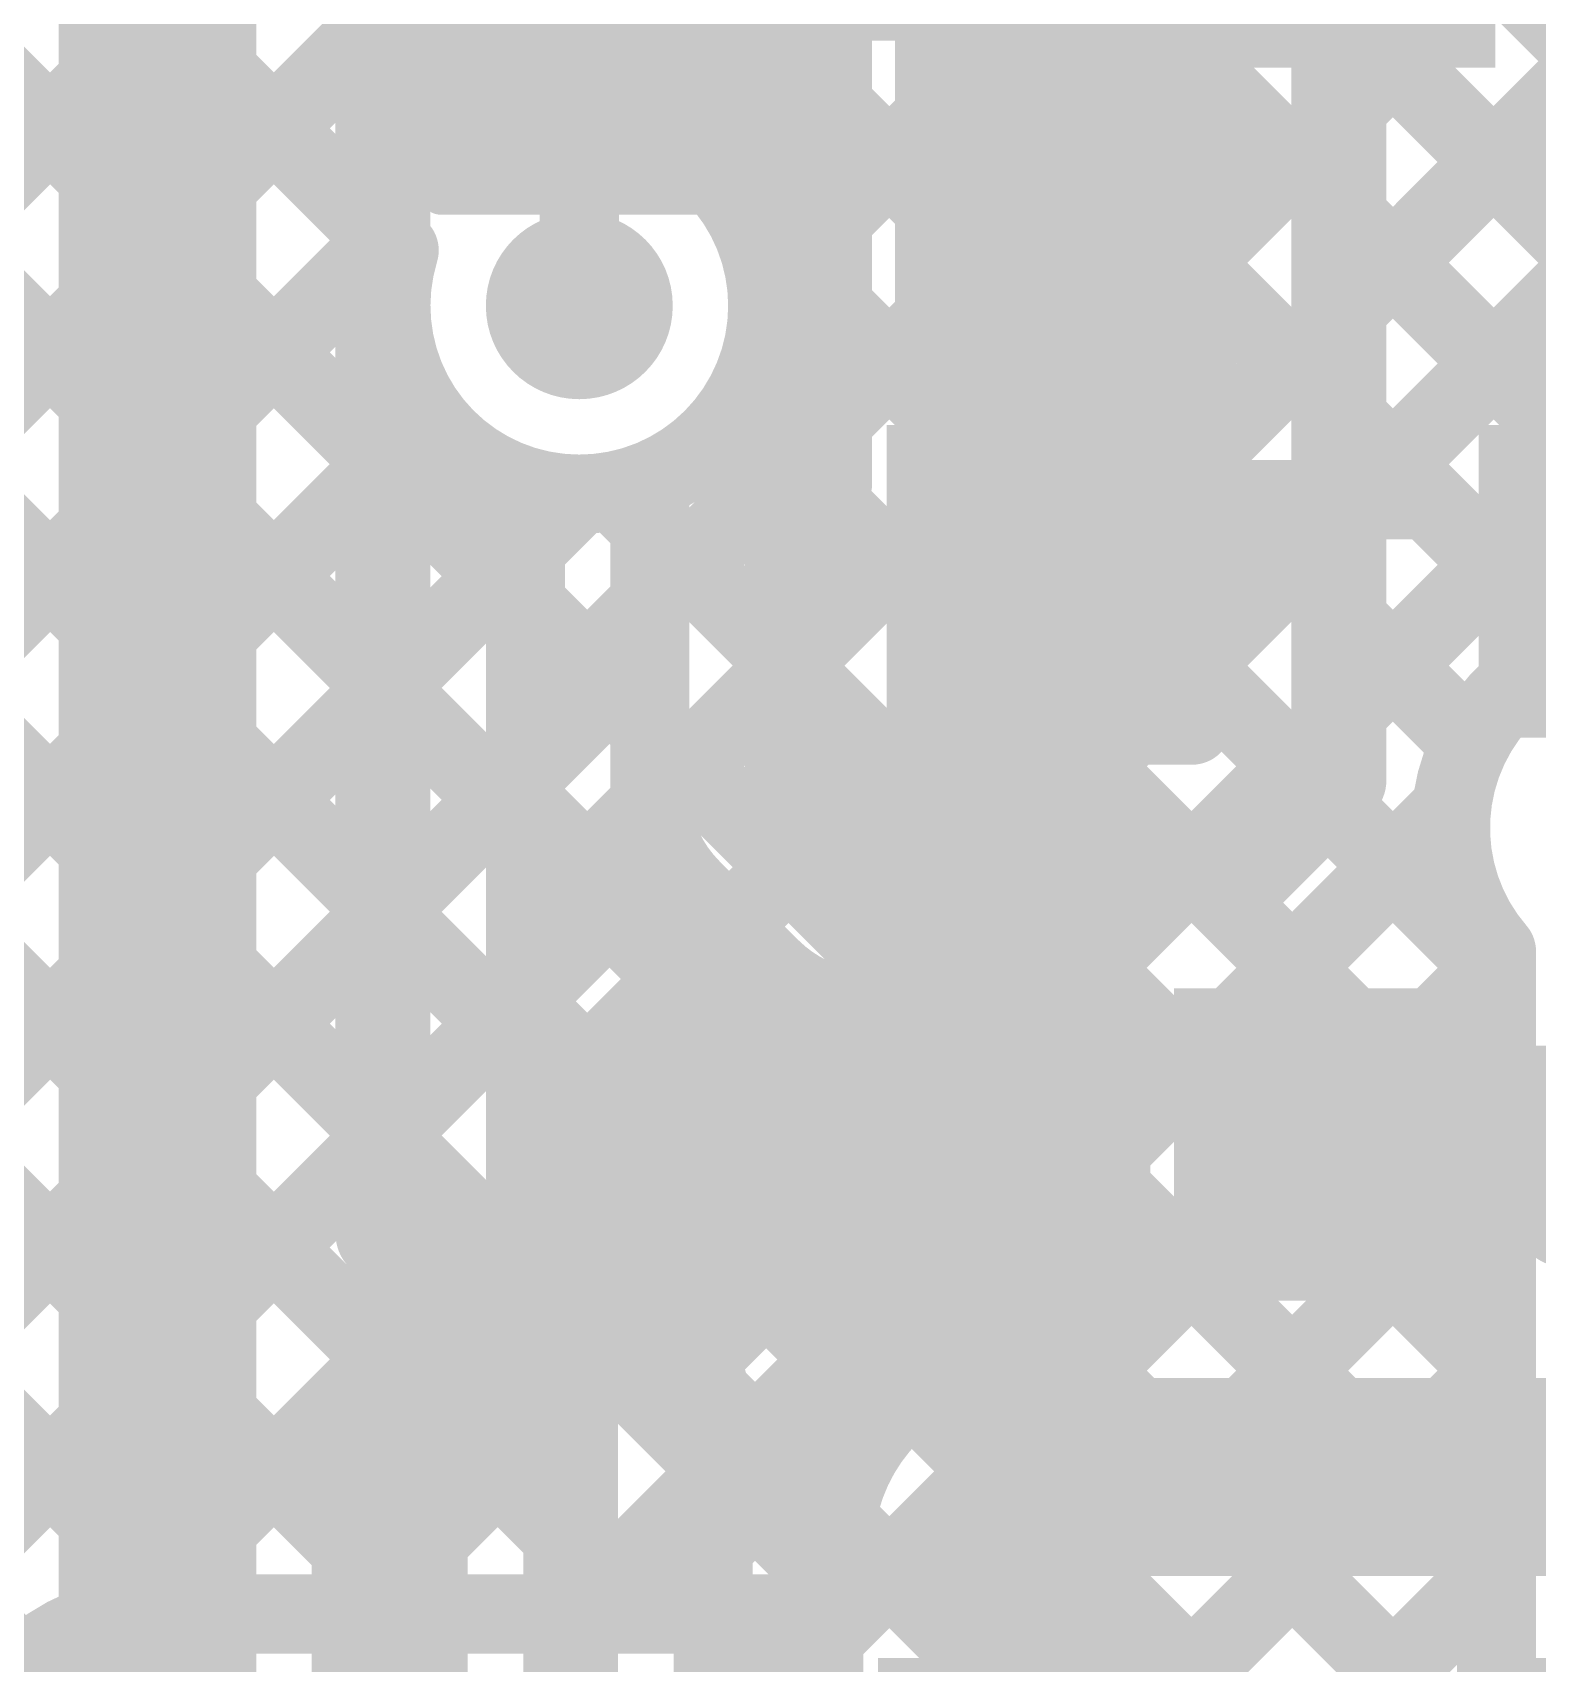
# Model space of a CAD drawing. Header units: millimetres. Extents: x -0.33 to 3.26, y -0.12 to 2.83.
# Drawn here: x 0.496 to 0.6862, y 1.9184 to 2.1245 of the extents above; entities that cross this region are included whole.
import ezdxf

# ---------------------------------------------------------------- set-up
doc = ezdxf.new("R2010")
doc.units = ezdxf.units.MM
doc.header["$MEASUREMENT"] = 0
for name, color, linetype in [('BottomLayer', 5, 'Continuous'), ('BottomOverlay', 54, 'Continuous'), ('BottomPaste', 16, 'Continuous'), ('BottomSolder', 6, 'Continuous'), ('TopLayer', 1, 'Continuous'), ('ViaHoleLayer', 16, 'Continuous')]:
    doc.layers.add(name, color=color, linetype=linetype)

# ---------------------------------------------------------------- blocks, each defined once
blk = doc.blocks.new('R__0402_B_105')
at = {"layer": 'BottomLayer'}
for points in [[(-0.009500000000000001, 0.0125), (-0.009499999999999998, -0.0125), (-0.0275, -0.0125), (-0.0275, 0.0125)], [(0.0275, 0.0125), (0.0275, -0.0125), (0.009500000000000001, -0.0125), (0.009499999999999998, 0.0125)]]:
    blk.add_hatch(color=5, dxfattribs=at).paths.add_polyline_path(points)
at = {"layer": 'BottomPaste'}
for points in [[(-0.009500000000000001, 0.0125), (-0.009499999999999998, -0.0125), (-0.0275, -0.0125), (-0.0275, 0.0125)], [(0.0275, 0.0125), (0.0275, -0.0125), (0.009500000000000001, -0.0125), (0.009499999999999998, 0.0125)]]:
    blk.add_hatch(color=16, dxfattribs=at).paths.add_polyline_path(points)
at = {"layer": 'BottomSolder'}
for points in [[(-0.005500000000000001, 0.0165), (-0.005499999999999999, -0.0165), (-0.0315, -0.0165), (-0.0315, 0.0165)], [(0.0315, 0.0165), (0.0315, -0.0165), (0.005500000000000001, -0.0165), (0.005499999999999999, 0.0165)]]:
    blk.add_hatch(color=6, dxfattribs=at).paths.add_polyline_path(points)
at = {"layer": 'BottomOverlay', "const_width": 0.005}
for points in [[(-0.0325, 0.0175), (-0.0325, -0.0175)], [(-0.0325, 0.0175), (-0.0085, 0.0175)], [(0.0085, 0.0175), (0.0325, 0.0175)], [(0.0325, 0.0175), (0.0325, -0.0175)], [(-0.0325, -0.0175), (-0.0085, -0.0175)], [(0.0085, -0.0175), (0.0325, -0.0175)]]:
    blk.add_lwpolyline(points, dxfattribs=at)
at = {"layer": 'BottomOverlay', "const_width": 0.0025}
for points in [[(-0.03375, 0.0175, 1), (-0.03125, 0.0175, 1)], [(-0.03375, 0.0175, 1), (-0.03125, 0.0175, 1)], [(-0.00975, 0.0175, 1), (-0.00725, 0.0175, 1)], [(0.00725, 0.0175, 1), (0.00975, 0.0175, 1)], [(0.03125, 0.0175, 1), (0.03375, 0.0175, 1)], [(0.03125, 0.0175, 1), (0.03375, 0.0175, 1)], [(-0.03375, -0.0175, 1), (-0.03125, -0.0175, 1)], [(-0.03375, -0.0175, 1), (-0.03125, -0.0175, 1)], [(-0.00975, -0.0175, 1), (-0.00725, -0.0175, 1)], [(0.00725, -0.0175, 1), (0.00975, -0.0175, 1)], [(0.03125, -0.0175, 1), (0.03375, -0.0175, 1)], [(0.03125, -0.0175, 1), (0.03375, -0.0175, 1)]]:
    blk.add_lwpolyline(points, format="xyb", close=True, dxfattribs=at)
blk = doc.blocks.new('SOT23_3_B_149')
at = {"layer": 'BottomLayer'}
for points in [[(-0.02165995, 0.02657475), (-0.05315605, 0.02657475), (-0.05315605, 0.05807085), (-0.02165995, 0.05807085)], [(0.05314315, 0.02657475), (0.02164705, 0.02657475), (0.02164705, 0.05807085), (0.05314315, 0.05807085)], [(0.01574165, -0.05807095), (-0.01575445, -0.05807095), (-0.01575445, -0.02657485), (0.01574165, -0.02657485)]]:
    blk.add_hatch(color=5, dxfattribs=at).paths.add_polyline_path(points)
at = {"layer": 'BottomPaste'}
for points in [[(-0.02165995, 0.02657475), (-0.05315605, 0.02657475), (-0.05315605, 0.05807085), (-0.02165995, 0.05807085)], [(0.05314315, 0.02657475), (0.02164705, 0.02657475), (0.02164705, 0.05807085), (0.05314315, 0.05807085)], [(0.01574165, -0.05807095), (-0.01575445, -0.05807095), (-0.01575445, -0.02657485), (0.01574165, -0.02657485)]]:
    blk.add_hatch(color=16, dxfattribs=at).paths.add_polyline_path(points)
at = {"layer": 'BottomSolder'}
for points in [[(-0.01765995, 0.02257475), (-0.05715605, 0.02257475), (-0.05715605, 0.06207085), (-0.01765995, 0.06207085)], [(0.05714315, 0.02257475), (0.01764705, 0.02257475), (0.01764705, 0.06207085), (0.05714315, 0.06207085)], [(0.01974165, -0.06207095), (-0.01975445, -0.06207095), (-0.01975445, -0.02257485), (0.01974165, -0.02257485)]]:
    blk.add_hatch(color=6, dxfattribs=at).paths.add_polyline_path(points)
at = {"layer": 'BottomOverlay'}
for points, const_width in [([(-0.0640851, 0.068, 1), (-0.0739277, 0.068, 1)], 0.0098425), ([(-0.0763883, 0.068, 1), (-0.0714671, 0.068, 1)], 0.0049212), ([(-0.0665457, 0.068, 1), (-0.0616245, 0.068, 1)], 0.0049212), ([(-0.0135064, 0.032, 1), (-0.0085064, 0.032, 1)], 0.005), ([(0.0084936, 0.032, 1), (0.0134936, 0.032, 1)], 0.005), ([(-0.0665064, 0.03, 1), (-0.0615064, 0.03, 1)], 0.005), ([(0.0614936, 0.03, 1), (0.0664936, 0.03, 1)], 0.005), ([(0.0264936, -0.031, 1), (0.0314936, -0.031, 1)], 0.005), ([(0.0614936, -0.031, 1), (0.0664936, -0.031, 1)], 0.005), ([(0.0614936, -0.031, 1), (0.0664936, -0.031, 1)], 0.005), ([(-0.0665064, -0.032, 1), (-0.0615064, -0.032, 1)], 0.005), ([(-0.0665064, -0.032, 1), (-0.0615064, -0.032, 1)], 0.005), ([(-0.0315064, -0.032, 1), (-0.0265064, -0.032, 1)], 0.005)]:
    blk.add_lwpolyline(points, format="xyb", close=True, dxfattribs=dict(at, const_width=const_width))
at = {"layer": 'BottomOverlay', "const_width": 0.01}
for points in [[(0.0109936, 0.032), (-0.0110064, 0.032)], [(-0.0640064, 0.03), (-0.0640064, -0.032)], [(0.0639936, 0.03), (0.0639936, -0.031)], [(0.0639936, -0.031), (0.0289936, -0.031)], [(-0.0290064, -0.032), (-0.0640064, -0.032)]]:
    blk.add_lwpolyline(points, dxfattribs=at)
blk = doc.blocks.new('SOT23_3_B_154')
at = {"layer": 'BottomLayer'}
for points in [[(-0.02165995, 0.02657475), (-0.05315605, 0.02657475), (-0.05315605, 0.05807085), (-0.02165995, 0.05807085)], [(0.05314315, 0.02657475), (0.02164705, 0.02657475), (0.02164705, 0.05807085), (0.05314315, 0.05807085)], [(0.01574165, -0.05807095), (-0.01575445, -0.05807095), (-0.01575445, -0.02657485), (0.01574165, -0.02657485)]]:
    blk.add_hatch(color=5, dxfattribs=at).paths.add_polyline_path(points)
at = {"layer": 'BottomPaste'}
for points in [[(-0.02165995, 0.02657475), (-0.05315605, 0.02657475), (-0.05315605, 0.05807085), (-0.02165995, 0.05807085)], [(0.05314315, 0.02657475), (0.02164705, 0.02657475), (0.02164705, 0.05807085), (0.05314315, 0.05807085)], [(0.01574165, -0.05807095), (-0.01575445, -0.05807095), (-0.01575445, -0.02657485), (0.01574165, -0.02657485)]]:
    blk.add_hatch(color=16, dxfattribs=at).paths.add_polyline_path(points)
at = {"layer": 'BottomSolder'}
for points in [[(-0.01765995, 0.02257475), (-0.05715605, 0.02257475), (-0.05715605, 0.06207085), (-0.01765995, 0.06207085)], [(0.05714315, 0.02257475), (0.01764705, 0.02257475), (0.01764705, 0.06207085), (0.05714315, 0.06207085)], [(0.01974165, -0.06207095), (-0.01975445, -0.06207095), (-0.01975445, -0.02257485), (0.01974165, -0.02257485)]]:
    blk.add_hatch(color=6, dxfattribs=at).paths.add_polyline_path(points)
at = {"layer": 'BottomOverlay'}
for points, const_width in [([(-0.0640851, 0.068, 1), (-0.0739277, 0.068, 1)], 0.0098425), ([(-0.0763883, 0.068, 1), (-0.0714671, 0.068, 1)], 0.0049212), ([(-0.0665457, 0.068, 1), (-0.0616245, 0.068, 1)], 0.0049212), ([(-0.0135064, 0.032, 1), (-0.0085064, 0.032, 1)], 0.005), ([(0.0084936, 0.032, 1), (0.0134936, 0.032, 1)], 0.005), ([(-0.0665064, 0.03, 1), (-0.0615064, 0.03, 1)], 0.005), ([(0.0614936, 0.03, 1), (0.0664936, 0.03, 1)], 0.005), ([(0.0264936, -0.031, 1), (0.0314936, -0.031, 1)], 0.005), ([(0.0614936, -0.031, 1), (0.0664936, -0.031, 1)], 0.005), ([(0.0614936, -0.031, 1), (0.0664936, -0.031, 1)], 0.005), ([(-0.0665064, -0.032, 1), (-0.0615064, -0.032, 1)], 0.005), ([(-0.0665064, -0.032, 1), (-0.0615064, -0.032, 1)], 0.005), ([(-0.0315064, -0.032, 1), (-0.0265064, -0.032, 1)], 0.005)]:
    blk.add_lwpolyline(points, format="xyb", close=True, dxfattribs=dict(at, const_width=const_width))
at = {"layer": 'BottomOverlay', "const_width": 0.01}
for points in [[(0.0109936, 0.032), (-0.0110064, 0.032)], [(-0.0640064, 0.03), (-0.0640064, -0.032)], [(0.0639936, 0.03), (0.0639936, -0.031)], [(0.0639936, -0.031), (0.0289936, -0.031)], [(-0.0290064, -0.032), (-0.0640064, -0.032)]]:
    blk.add_lwpolyline(points, dxfattribs=at)

msp = doc.modelspace()

# ---------------------------------------------------------------- hatches: boundary and pattern name
at = {"layer": 'BottomLayer'}
h = msp.add_hatch(color=5, dxfattribs=at)
edge = h.paths.add_edge_path()
edge.add_arc((0.565091, 2.09), 0.011811, 0, 360)
h = msp.add_hatch(color=5, dxfattribs=at)
edge = h.paths.add_edge_path()
edge.add_arc((0.623693, 2.09), 0.011811, 0, 360)
at = {"layer": 'TopLayer'}
h = msp.add_hatch(color=1, dxfattribs=at)
edge = h.paths.add_edge_path()
edge.add_arc((0.565091, 2.09), 0.011811, 0, 360)
h = msp.add_hatch(color=1, dxfattribs=at)
edge = h.paths.add_edge_path()
edge.add_arc((0.623693, 2.09), 0.011811, 0, 360)
at = {"layer": 'ViaHoleLayer'}
h = msp.add_hatch(color=16, dxfattribs=at)
edge = h.paths.add_edge_path()
edge.add_arc((0.565091, 2.09), 0.0059055, 0, 360)
h = msp.add_hatch(color=16, dxfattribs=at)
edge = h.paths.add_edge_path()
edge.add_arc((0.623693, 2.09), 0.0059055, 0, 360)

# ---------------------------------------------------------------- linework, layer by layer
at = {"layer": 'BottomLayer'}
for points, const_width in [([(0.1050021, 2.5621798), (0.540588, 2.1265939)], 0.01), ([(0.1104241, 2.5284735), (0.540588, 2.0983096)], 0.01), ([(0.1075683, 2.503045), (0.574, 2.0366133)], 0.01), ([(0.1003693, 2.4819597), (0.6190143, 1.9633147)], 0.01), ([(0.3296106, 2.2244341), (0.6042467, 1.949798)], 0.01), ([(0.623693, 2.09), (0.623693, 2.1771772)], 0.025), ([(0.6333464, 2.1120748), (0.6333464, 2.167571)], 0.01), ([(0.3597997, 2.1659607), (0.5972757, 1.9284847)], 0.01), ([(0.357356, 1.9715611), (0.540588, 2.1547931)], 0.01), ([(0.592, 2.029), (0.592, 2.145)], 0.012), ([(0.61, 2.037), (0.61, 2.145)], 0.01), ([(0.61, 2.1420348), (0.6333464, 2.1186884)], 0.01), ([(0.6610945, 2.0300945), (0.6610945, 2.1398229)], 0.012), ([(0.3615733, 2.1359028), (0.572799, 1.9246771)], 0.01), ([(0.61, 2.1110679), (0.6333464, 2.1344143)], 0.01), ([(0.540588, 2.097), (0.540588, 2.134)], 0.01), ([(0.362992, 1.9489128), (0.540588, 2.1265088)], 0.01), ([(0.565088, 2.0907253), (0.565088, 2.118)], 0.01), ([(0.6333464, 2.1186884), (0.63996, 2.1120748)], 0.01), ([(0.3525106, 2.1166812), (0.5445147, 1.9246771)], 0.01), ([(0.61, 2.1137505), (0.6430945, 2.080656)], 0.01), ([(0.61, 2.0827836), (0.6392912, 2.1120748)], 0.01), ([(0.6333464, 2.1120748), (0.6430945, 2.1120748)], 0.01), ([(0.63996, 2.1120748), (0.6430945, 2.1089403)], 0.01), ([(0.6430945, 2.0375503), (0.6430945, 2.1120748)], 0.01), ([(0.3375931, 2.1033144), (0.5162304, 1.9246771)], 0.01), ([(0.2715, 1.8291365), (0.540588, 2.0982245)], 0.01), ([(0.623693, 2.0551772), (0.623693, 2.09)], 0.025), ([(0.3163475, 2.0962757), (0.4947921, 1.9178311)], 0.01), ([(0.565088, 2.0907253), (0.565091, 2.0907223)], 0.01), ([(0.61, 2.0544993), (0.6430945, 2.0875938)], 0.01), ([(0.61, 2.0854662), (0.6430945, 2.0523717)], 0.01), ([(0.3211752, 1.8505274), (0.5461797, 2.0755319)], 0.01), ([(0.3459321, 1.847), (0.5651211, 2.066189)], 0.01), ([(0.5717566, 2.067141), (0.574, 2.0648976)], 0.01), ([(0.574, 2.029), (0.574, 2.0679185)], 0.01), ([(0.620785, 2.037), (0.6430945, 2.0593095)], 0.01), ([(0.61, 2.0571819), (0.6301819, 2.037)], 0.01), ([(0.3718759, 1.8446595), (0.574, 2.0467836)], 0.01), ([(0.61, 2.037), (0.6425442, 2.037)], 0.01), ([(0.65, 2.019), (0.6610945, 2.0300945)], 0.012), ([(0.592, 2.029), (0.602, 2.019)], 0.012), ([(0.3864782, 1.8309775), (0.5760873, 2.0205866)], 0.01), ([(0.602, 2.019), (0.65, 2.019)], 0.012), ([(0.5792958, 2.0162484), (0.5892484, 2.0062958)], 0.01), ([(0.508199, 1.924414), (0.5896706, 2.0058856)], 0.01), ([(0.5367464, 1.9246771), (0.6130693, 2.001)], 0.01), ([(0.602, 2.001), (0.6322519, 2.001)], 0.01), ([(0.6096133, 2.001), (0.6322519, 1.9783614)], 0.01), ([(0.6322519, 1.9665), (0.6322519, 2.001)], 0.01), ([(0.5650219, 1.9246683), (0.6322519, 1.9918983)], 0.01), ([(0.66, 1.984), (0.738, 1.984)], 0.025), ([(0.6044752, 1.9500289), (0.6137468, 1.9593005)], 0.01), ([(0.6217757, 1.9326812), (0.6310945, 1.942)], 0.025), ([(0.6310945, 1.942), (0.735, 1.942)], 0.025), ([(0.6217757, 1.9001771), (0.6217757, 1.9326812)], 0.025), ([(0.5972757, 1.9271024), (0.5972757, 1.9326812)], 0.01), ([(0.51178, 1.9246771), (0.5643657, 1.9246771)], 0.01), ([(0.5669936, 1.9246771), (0.5948504, 1.9246771)], 0.01)]:
    msp.add_lwpolyline(points, dxfattribs=dict(at, const_width=const_width))
for points, const_width in [([(0.538088, 2.1265939, 1), (0.543088, 2.1265939, 1)], 0.005), ([(0.538088, 2.1265088, 1), (0.543088, 2.1265088, 1)], 0.005), ([(0.562588, 2.118, 1), (0.567588, 2.118, 1)], 0.005), ([(0.6308464, 2.1186884, 1), (0.6358464, 2.1186884, 1)], 0.005), ([(0.6308464, 2.1186884, 1), (0.6358464, 2.1186884, 1)], 0.005), ([(0.6075, 2.1137505, 1), (0.6125, 2.1137505, 1)], 0.005), ([(0.6308464, 2.1120748, 1), (0.6358464, 2.1120748, 1)], 0.005), ([(0.6308464, 2.1120748, 1), (0.6358464, 2.1120748, 1)], 0.005), ([(0.6367912, 2.1120748, 1), (0.6417912, 2.1120748, 1)], 0.005), ([(0.63746, 2.1120748, 1), (0.64246, 2.1120748, 1)], 0.005), ([(0.63746, 2.1120748, 1), (0.64246, 2.1120748, 1)], 0.005), ([(0.6405945, 2.1120748, 1), (0.6455945, 2.1120748, 1)], 0.005), ([(0.6405945, 2.1120748, 1), (0.6455945, 2.1120748, 1)], 0.005), ([(0.6075, 2.1110679, 1), (0.6125, 2.1110679, 1)], 0.005), ([(0.6405945, 2.1089403, 1), (0.6455945, 2.1089403, 1)], 0.005), ([(0.538088, 2.0983096, 1), (0.543088, 2.0983096, 1)], 0.005), ([(0.538088, 2.0982245, 1), (0.543088, 2.0982245, 1)], 0.005), ([(0.538088, 2.097, 1), (0.543088, 2.097, 1)], 0.005), ([(0.5398322, 2.097, 1), (0.5448322, 2.097, 1)], 0.005), ([(0.617443, 2.09, 1), (0.629943, 2.09, 1)], 0.0125), ([(0.617443, 2.09, 1), (0.629943, 2.09, 1)], 0.0125), ([(0.562588, 2.0907253, 1), (0.567588, 2.0907253, 1)], 0.005), ([(0.562588, 2.0907253, 1), (0.567588, 2.0907253, 1)], 0.005), ([(0.562591, 2.0907223, 1), (0.567591, 2.0907223, 1)], 0.005), ([(0.6405945, 2.0875938, 1), (0.6455945, 2.0875938, 1)], 0.005), ([(0.6075, 2.0854662, 1), (0.6125, 2.0854662, 1)], 0.005), ([(0.6075, 2.0827836, 1), (0.6125, 2.0827836, 1)], 0.005), ([(0.6405945, 2.080656, 1), (0.6455945, 2.080656, 1)], 0.005), ([(0.5436797, 2.0755319, 1), (0.5486797, 2.0755319, 1)], 0.005), ([(0.5626211, 2.066189, 1), (0.5676211, 2.066189, 1)], 0.005), ([(0.5692566, 2.067141, 1), (0.5742566, 2.067141, 1)], 0.005), ([(0.5715, 2.0679185, 1), (0.5765, 2.0679185, 1)], 0.005), ([(0.5715, 2.0679185, 1), (0.5765, 2.0679185, 1)], 0.005), ([(0.5715, 2.0648976, 1), (0.5765, 2.0648976, 1)], 0.005), ([(0.617443, 2.0551772, 1), (0.629943, 2.0551772, 1)], 0.0125), ([(0.6405945, 2.0593095, 1), (0.6455945, 2.0593095, 1)], 0.005), ([(0.6075, 2.0571819, 1), (0.6125, 2.0571819, 1)], 0.005), ([(0.6075, 2.0544993, 1), (0.6125, 2.0544993, 1)], 0.005), ([(0.6405945, 2.0523717, 1), (0.6455945, 2.0523717, 1)], 0.005), ([(0.5715, 2.0467836, 1), (0.5765, 2.0467836, 1)], 0.005), ([(0.6405945, 2.0375503, 1), (0.6455945, 2.0375503, 1)], 0.005), ([(0.5715, 2.0366133, 1), (0.5765, 2.0366133, 1)], 0.005), ([(0.6075, 2.037, 1), (0.6125, 2.037, 1)], 0.005), ([(0.6075, 2.037, 1), (0.6125, 2.037, 1)], 0.005), ([(0.618285, 2.037, 1), (0.623285, 2.037, 1)], 0.005), ([(0.6276819, 2.037, 1), (0.6326819, 2.037, 1)], 0.005), ([(0.6400442, 2.037, 1), (0.6450442, 2.037, 1)], 0.005), ([(0.6580945, 2.0300945, 1), (0.6640945, 2.0300945, 1)], 0.006), ([(0.6580945, 2.0300945, 1), (0.6640945, 2.0300945, 1)], 0.006), ([(0.5715, 2.029, 1), (0.5765, 2.029, 1)], 0.005), ([(0.5715, 2.029, 1), (0.5765, 2.029, 1)], 0.005), ([(0.5715, 2.029, 1), (0.5765, 2.029, 1)], 0.005), ([(0.589, 2.029, 1), (0.595, 2.029, 1)], 0.006), ([(0.589, 2.029, 1), (0.595, 2.029, 1)], 0.006), ([(0.5735873, 2.0205866, 1), (0.5785873, 2.0205866, 1)], 0.005), ([(0.599, 2.019, 1), (0.605, 2.019, 1)], 0.006), ([(0.599, 2.019, 1), (0.605, 2.019, 1)], 0.006), ([(0.647, 2.019, 1), (0.653, 2.019, 1)], 0.006), ([(0.647, 2.019, 1), (0.653, 2.019, 1)], 0.006), ([(0.5767721, 2.0162721, 1), (0.5817721, 2.0162721, 1)], 0.005), ([(0.5767958, 2.0162484, 1), (0.5817958, 2.0162484, 1)], 0.005), ([(0.5767958, 2.0162484, 1), (0.5817958, 2.0162484, 1)], 0.005), ([(0.5867484, 2.0062958, 1), (0.5917484, 2.0062958, 1)], 0.005), ([(0.5867484, 2.0062958, 1), (0.5917484, 2.0062958, 1)], 0.005), ([(0.5867721, 2.0062721, 1), (0.5917721, 2.0062721, 1)], 0.005), ([(0.5871706, 2.0058856, 1), (0.5921706, 2.0058856, 1)], 0.005), ([(0.5995, 2.001, 1), (0.6045, 2.001, 1)], 0.005), ([(0.5995, 2.001, 1), (0.6045, 2.001, 1)], 0.005), ([(0.5995, 2.001, 1), (0.6045, 2.001, 1)], 0.005), ([(0.6071133, 2.001, 1), (0.6121133, 2.001, 1)], 0.005), ([(0.6105693, 2.001, 1), (0.6155693, 2.001, 1)], 0.005), ([(0.6297519, 2.001, 1), (0.6347519, 2.001, 1)], 0.005), ([(0.6297519, 2.001, 1), (0.6347519, 2.001, 1)], 0.005), ([(0.6297519, 1.9918983, 1), (0.6347519, 1.9918983, 1)], 0.005), ([(0.65375, 1.984, 1), (0.66625, 1.984, 1)], 0.0125), ([(0.6297519, 1.9783614, 1), (0.6347519, 1.9783614, 1)], 0.005), ([(0.6285945, 1.9665, 1), (0.6335945, 1.9665, 1)], 0.005), ([(0.6285945, 1.9665, 1), (0.6335945, 1.9665, 1)], 0.005), ([(0.6297519, 1.9665, 1), (0.6347519, 1.9665, 1)], 0.005), ([(0.6165143, 1.9633147, 1), (0.6215143, 1.9633147, 1)], 0.005), ([(0.6112468, 1.9593005, 1), (0.6162468, 1.9593005, 1)], 0.005), ([(0.6112468, 1.9593005, 1), (0.6162468, 1.9593005, 1)], 0.005), ([(0.6112704, 1.9593241, 1), (0.6162704, 1.9593241, 1)], 0.005), ([(0.6017467, 1.949798, 1), (0.6067467, 1.949798, 1)], 0.005), ([(0.6019516, 1.9500053, 1), (0.6069516, 1.9500053, 1)], 0.005), ([(0.6019752, 1.9500289, 1), (0.6069752, 1.9500289, 1)], 0.005), ([(0.6019752, 1.9500289, 1), (0.6069752, 1.9500289, 1)], 0.005), ([(0.6248445, 1.942, 1), (0.6373445, 1.942, 1)], 0.0125), ([(0.6248445, 1.942, 1), (0.6373445, 1.942, 1)], 0.0125), ([(0.6155257, 1.9326812, 1), (0.6280257, 1.9326812, 1)], 0.0125), ([(0.6155257, 1.9326812, 1), (0.6280257, 1.9326812, 1)], 0.0125), ([(0.5947757, 1.9326812, 1), (0.5997757, 1.9326812, 1)], 0.005), ([(0.5947757, 1.9326812, 1), (0.5997757, 1.9326812, 1)], 0.005), ([(0.5947757, 1.9326812, 1), (0.5997757, 1.9326812, 1)], 0.005), ([(0.5947757, 1.9284847, 1), (0.5997757, 1.9284847, 1)], 0.005), ([(0.5947757, 1.9271024, 1), (0.5997757, 1.9271024, 1)], 0.005), ([(0.505699, 1.924414, 1), (0.510699, 1.924414, 1)], 0.005), ([(0.50928, 1.9246771, 1), (0.51428, 1.9246771, 1)], 0.005), ([(0.50928, 1.9246771, 1), (0.51428, 1.9246771, 1)], 0.005), ([(0.5137304, 1.9246771, 1), (0.5187304, 1.9246771, 1)], 0.005), ([(0.5342464, 1.9246771, 1), (0.5392464, 1.9246771, 1)], 0.005), ([(0.5420147, 1.9246771, 1), (0.5470147, 1.9246771, 1)], 0.005), ([(0.5618657, 1.9246771, 1), (0.5668657, 1.9246771, 1)], 0.005), ([(0.5625219, 1.9246683, 1), (0.5675219, 1.9246683, 1)], 0.005), ([(0.5644936, 1.9246771, 1), (0.5694936, 1.9246771, 1)], 0.005), ([(0.570299, 1.9246771, 1), (0.575299, 1.9246771, 1)], 0.005), ([(0.5923504, 1.9246771, 1), (0.5973504, 1.9246771, 1)], 0.005), ([(0.4922921, 1.9178311, 1), (0.4972921, 1.9178311, 1)], 0.005)]:
    msp.add_lwpolyline(points, format="xyb", close=True, dxfattribs=dict(at, const_width=const_width))
at = {"layer": 'BottomLayer', "const_width": 0.01}
for points in [[(0.574, 2.0679185, -0.631371418224929), (0.5423322, 2.097)], [(0.5792958, 2.0162484, -0.199396299891616), (0.574, 2.029)], [(0.5792721, 2.0162721, -0.198912367379658), (0.574, 2.029)], [(0.602, 2.001, -0.1993962998916387), (0.5892484, 2.0062958)], [(0.602, 2.001, -0.198912367379658), (0.5892721, 2.0062721)], [(0.6137468, 1.9593005, -0.1992671402269536), (0.6310945, 1.9665)], [(0.6137704, 1.9593241, -0.198912367379658), (0.6310945, 1.9665)], [(0.5972757, 1.9326812, -0.1992671402269535), (0.6044752, 1.9500289)], [(0.5972757, 1.9326812, -0.198912367379658), (0.6044516, 1.9500053)], [(0.51178, 1.8756771, -0.9999999999999999), (0.51178, 1.9246771)]]:
    msp.add_lwpolyline(points, format="xyb", dxfattribs=at)
at = {"layer": 'TopLayer'}
for points, const_width in [([(0.51178, 1.9), (0.51178, 2.33778)], 0.025), ([(0.55828, 2.0367164), (0.7245636, 2.203)], 0.01), ([(0.55828, 2.0112606), (0.7500194, 2.203)], 0.01), ([(0.55828, 1.9858048), (0.7754752, 2.203)], 0.01), ([(0.582091, 2.111439), (0.673652, 2.203)], 0.01), ([(0.5887545, 2.0926467), (0.6991078, 2.203)], 0.01), ([(0.611252, 2.203), (0.814, 2.000252)], 0.01), ([(0.54028, 1.97272), (0.54028, 2.20028)], 0.012), ([(0.5929189, 2.1958773), (0.814, 1.9747962)], 0.01), ([(0.565091, 2.09), (0.565091, 2.192091)], 0.01), ([(0.5681934, 1.9702624), (0.7880806, 2.1901496)], 0.01), ([(0.5802107, 1.9568239), (0.8135364, 2.1901496)], 0.01), ([(0.582091, 2.1066722), (0.582091, 2.1850494)], 0.01), ([(0.582091, 2.1812494), (0.814, 1.9493404)], 0.01), ([(0.582091, 2.1557936), (0.6913395, 2.0465451)], 0.01), ([(0.582091, 2.1303378), (0.6777286, 2.0347002)], 0.01), ([(0.5864511, 2.1005219), (0.681, 2.005973)], 0.01), ([(0.623693, 1.688), (0.623693, 2.09)], 0.025), ([(0.5848316, 2.0766856), (0.681, 1.9805172)], 0.01), ([(0.55828, 1.9801758), (0.55828, 2.0671839)], 0.01), ([(0.55828, 2.0621722), (0.5624443, 2.0663365)], 0.01), ([(0.5694669, 2.0665945), (0.681, 1.9550614)], 0.01), ([(0.55828, 2.0523256), (0.681, 1.9296056)], 0.01), ([(0.55828, 2.0268698), (0.681, 1.9041498)], 0.01), ([(0.582, 1.9331574), (0.675318, 2.0264754)], 0.01), ([(0.681, 1.2561148), (0.681, 2.0084127)], 0.01), ([(0.582, 1.9077016), (0.681, 2.0067016)], 0.01), ([(0.55828, 2.001414), (0.681, 1.878694)], 0.01), ([(0.55828, 1.9801758), (0.5767042, 1.9617516)], 0.01), ([(0.582, 1.8822458), (0.681, 1.9812458)], 0.01), ([(0.54028, 1.97272), (0.564, 1.949)], 0.012), ([(0.582, 1.85679), (0.681, 1.95579)], 0.01), ([(0.53628, 1.9512642), (0.546, 1.9415442)], 0.01), ([(0.53628, 1.9), (0.53628, 1.9512642)], 0.01), ([(0.5816358, 1.9526024), (0.681, 1.8532382)], 0.01), ([(0.564, 1.688), (0.564, 1.949)], 0.012), ([(0.582, 1.7035873), (0.582, 1.949)], 0.01), ([(0.53628, 1.9470466), (0.546, 1.9373266)], 0.01), ([(0.53628, 1.938349), (0.5427376, 1.9448066)], 0.01), ([(0.546, 1.7035873), (0.546, 1.9415442)], 0.01), ([(0.582, 1.8313342), (0.681, 1.9303342)], 0.01), ([(0.582, 1.9267824), (0.681, 1.8277824)], 0.01), ([(0.53628, 1.9128932), (0.546, 1.9226132)], 0.01), ([(0.53628, 1.9215908), (0.546, 1.9118708)], 0.01)]:
    msp.add_lwpolyline(points, dxfattribs=dict(at, const_width=const_width))
for points, const_width in [([(0.579591, 2.111439, 1), (0.584591, 2.111439, 1)], 0.005), ([(0.579591, 2.1066722, 1), (0.584591, 2.1066722, 1)], 0.005), ([(0.579591, 2.1066722, 1), (0.584591, 2.1066722, 1)], 0.005), ([(0.5839511, 2.1005219, 1), (0.5889511, 2.1005219, 1)], 0.005), ([(0.617443, 2.09, 1), (0.629943, 2.09, 1)], 0.0125), ([(0.5862545, 2.0926467, 1), (0.5912545, 2.0926467, 1)], 0.005), ([(0.562591, 2.09, 1), (0.567591, 2.09, 1)], 0.005), ([(0.586402, 2.09, 1), (0.591402, 2.09, 1)], 0.005), ([(0.586402, 2.09, 1), (0.591402, 2.09, 1)], 0.005), ([(0.5823316, 2.0766856, 1), (0.5873316, 2.0766856, 1)], 0.005), ([(0.55578, 2.0671839, 1), (0.56078, 2.0671839, 1)], 0.005), ([(0.55578, 2.0671839, 1), (0.56078, 2.0671839, 1)], 0.005), ([(0.5599443, 2.0663365, 1), (0.5649443, 2.0663365, 1)], 0.005), ([(0.5669669, 2.0665945, 1), (0.5719669, 2.0665945, 1)], 0.005), ([(0.55578, 2.0621722, 1), (0.56078, 2.0621722, 1)], 0.005), ([(0.55578, 2.0523256, 1), (0.56078, 2.0523256, 1)], 0.005), ([(0.55578, 2.0367164, 1), (0.56078, 2.0367164, 1)], 0.005), ([(0.6752286, 2.0347002, 1), (0.6802286, 2.0347002, 1)], 0.005), ([(0.55578, 2.0268698, 1), (0.56078, 2.0268698, 1)], 0.005), ([(0.672818, 2.0264754, 1), (0.677818, 2.0264754, 1)], 0.005), ([(0.55578, 2.0112606, 1), (0.56078, 2.0112606, 1)], 0.005), ([(0.6785, 2.0084127, 1), (0.6835, 2.0084127, 1)], 0.005), ([(0.6785, 2.0084127, 1), (0.6835, 2.0084127, 1)], 0.005), ([(0.6785, 2.0067016, 1), (0.6835, 2.0067016, 1)], 0.005), ([(0.6785, 2.005973, 1), (0.6835, 2.005973, 1)], 0.005), ([(0.55578, 2.001414, 1), (0.56078, 2.001414, 1)], 0.005), ([(0.55578, 1.9858048, 1), (0.56078, 1.9858048, 1)], 0.005), ([(0.55578, 1.9801758, 1), (0.56078, 1.9801758, 1)], 0.005), ([(0.55578, 1.9801758, 1), (0.56078, 1.9801758, 1)], 0.005), ([(0.6785, 1.9812458, 1), (0.6835, 1.9812458, 1)], 0.005), ([(0.6785, 1.9805172, 1), (0.6835, 1.9805172, 1)], 0.005), ([(0.53728, 1.97272, 1), (0.54328, 1.97272, 1)], 0.006), ([(0.53728, 1.97272, 1), (0.54328, 1.97272, 1)], 0.006), ([(0.5656934, 1.9702624, 1), (0.5706934, 1.9702624, 1)], 0.005), ([(0.5742042, 1.9617516, 1), (0.5792042, 1.9617516, 1)], 0.005), ([(0.5742042, 1.9617516, 1), (0.5792042, 1.9617516, 1)], 0.005), ([(0.5742279, 1.9617279, 1), (0.5792279, 1.9617279, 1)], 0.005), ([(0.5777107, 1.9568239, 1), (0.5827107, 1.9568239, 1)], 0.005), ([(0.6785, 1.95579, 1), (0.6835, 1.95579, 1)], 0.005), ([(0.6785, 1.9550614, 1), (0.6835, 1.9550614, 1)], 0.005), ([(0.53378, 1.9512642, 1), (0.53878, 1.9512642, 1)], 0.005), ([(0.53378, 1.9512642, 1), (0.53878, 1.9512642, 1)], 0.005), ([(0.5791358, 1.9526024, 1), (0.5841358, 1.9526024, 1)], 0.005), ([(0.561, 1.949, 1), (0.567, 1.949, 1)], 0.006), ([(0.561, 1.949, 1), (0.567, 1.949, 1)], 0.006), ([(0.5795, 1.949, 1), (0.5845, 1.949, 1)], 0.005), ([(0.5795, 1.949, 1), (0.5845, 1.949, 1)], 0.005), ([(0.5795, 1.949, 1), (0.5845, 1.949, 1)], 0.005), ([(0.53378, 1.9470466, 1), (0.53878, 1.9470466, 1)], 0.005), ([(0.5402376, 1.9448066, 1), (0.5452376, 1.9448066, 1)], 0.005), ([(0.5435, 1.9415442, 1), (0.5485, 1.9415442, 1)], 0.005), ([(0.5435, 1.9415442, 1), (0.5485, 1.9415442, 1)], 0.005), ([(0.53378, 1.938349, 1), (0.53878, 1.938349, 1)], 0.005), ([(0.5435, 1.9373266, 1), (0.5485, 1.9373266, 1)], 0.005), ([(0.5795, 1.9331574, 1), (0.5845, 1.9331574, 1)], 0.005), ([(0.6785, 1.9303342, 1), (0.6835, 1.9303342, 1)], 0.005), ([(0.6785, 1.9296056, 1), (0.6835, 1.9296056, 1)], 0.005), ([(0.5795, 1.9267824, 1), (0.5845, 1.9267824, 1)], 0.005), ([(0.5435, 1.9226132, 1), (0.5485, 1.9226132, 1)], 0.005), ([(0.53378, 1.9215908, 1), (0.53878, 1.9215908, 1)], 0.005)]:
    msp.add_lwpolyline(points, format="xyb", close=True, dxfattribs=dict(at, const_width=const_width))
at = {"layer": 'TopLayer', "const_width": 0.01}
for points in [[(0.582091, 2.1066722, -0.1963839564194736), (0.588902, 2.09)], [(0.588902, 2.09, -0.5019709113992763), (0.55828, 2.0671839)], [(0.681, 2.0084127, -1.440034914920426), (0.722811, 2.024)], [(0.5767042, 1.9617516, -0.1993962998916159), (0.582, 1.949)], [(0.5767279, 1.9617279, -0.198912367379658), (0.582, 1.949)]]:
    msp.add_lwpolyline(points, format="xyb", dxfattribs=at)

# ---------------------------------------------------------------- block references
for name, p, rotation in [('R__0402_B_105', (0.565088, 2.1365), 90), ('SOT23_3_B_149', (0.6610881, 2.0975), 180), ('SOT23_3_B_154', (0.6599936, 1.9416771), 180)]:
    msp.add_blockref(name, p, dxfattribs=dict(rotation=rotation))

doc.saveas('drawing.dxf')
